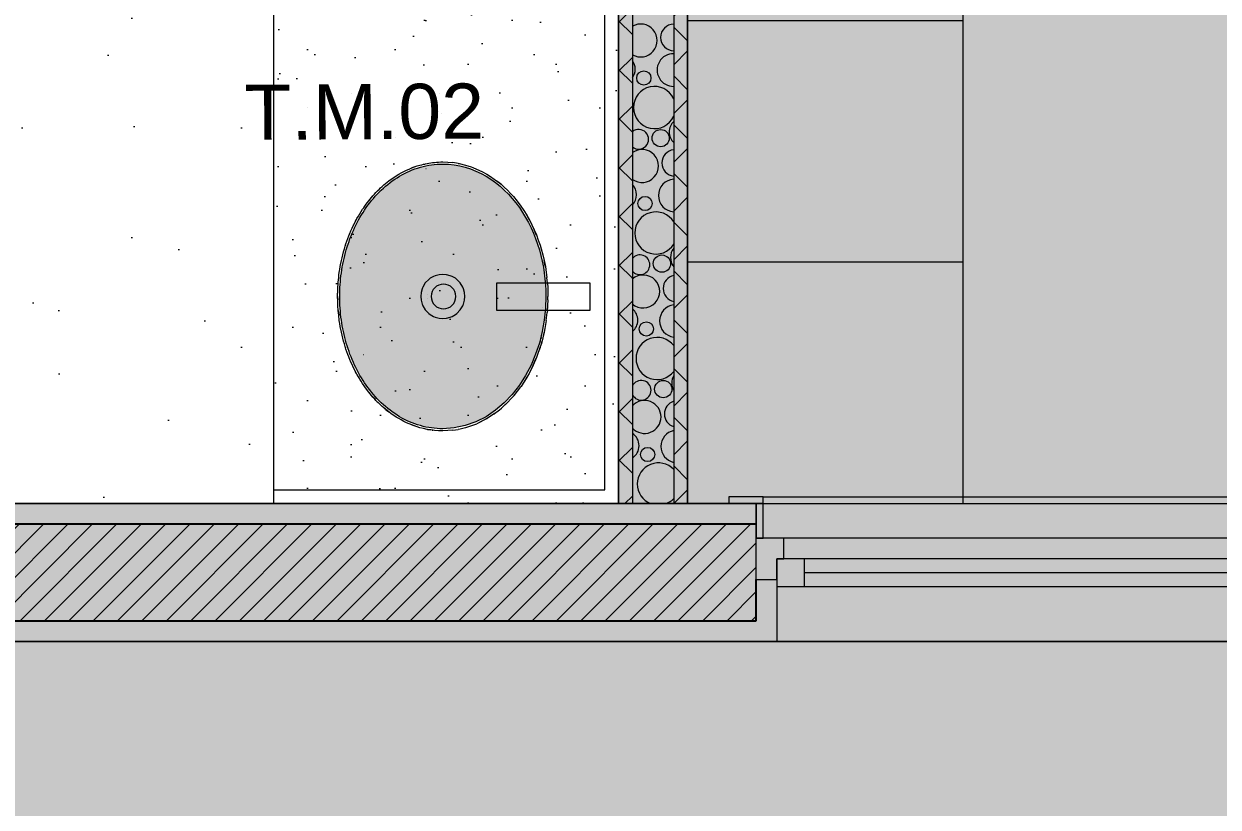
# Model space of a CAD drawing. Header units: metres. Extents: x -77 to 21.6, y -70.6 to -27.7.
# Drawn here: x -64.326 to -62.594, y -42.54 to -41.404 of the extents above; entities that cross this region are included whole.
import ezdxf

# ---------------------------------------------------------------- set-up
doc = ezdxf.new("R2010")
doc.units = ezdxf.units.M
doc.header["$MEASUREMENT"] = 0
doc.linetypes.add('Dashed', pattern=[0.07, 0.045, -0.025])
for name, color, linetype in [('Janelas Archicad', 7, 'Continuous'), ('NOTAS BANCADAS', 7, 'Continuous'), ('PAREDE CONSTRUIR', 7, 'Continuous')]:
    doc.layers.add(name, color=color, linetype=linetype)
for name, color, linetype, lineweight in [('Janelas Archicad_Caneta_No__10', 7, 'Continuous', 5), ('Janelas Archicad_Caneta_No__241', 7, 'Continuous', 13), ('LAJES.EST_Caneta_No__96', 252, 'Continuous', 0), ('LOUCAS-METAIS.ARQ_Caneta_No__96', 252, 'Continuous', 0), ('MOBILIÁRIO_Caneta_No__96', 252, 'Continuous', 0), ('NOTAS BANCADAS_Caneta_No__99', 7, 'Continuous', 20), ('PAREDE CONSTRUIR_Caneta_No__241', 7, 'Continuous', 13), ('PAREDE CONSTRUIR_Caneta_No__3', 7, 'Continuous', 25), ('PAREDE CONSTRUIR_Caneta_No__83', 84, 'Continuous', 0), ('PAREDE CONSTRUIR_Caneta_No__96', 252, 'Continuous', 0)]:
    doc.layers.add(name, color=color, linetype=linetype, lineweight=lineweight)
for name, color, linetype, lineweight, true_color in [('Janelas Archicad_Caneta_No__9', 7, 'Continuous', 5, 0x020202), ('LAJES.EST_Caneta_No__18', 7, 'Continuous', 0, 0xdfdfdf), ('LAJES.EST_Caneta_No__254', 7, 'Continuous', 0, 0xd1c9ad), ('LOUCAS-METAIS.ARQ_Caneta_No__13', 7, 'Continuous', 0, 0xaaaaaa), ('LOUCAS-METAIS.ARQ_Caneta_No__16', 7, 'Continuous', 0, 0xc9c9c9), ('LOUCAS-METAIS.ARQ_Caneta_No__19', 7, 'Continuous', 0, 0xe9e9e9), ('ZONA_Caneta_No__56', 7, 'Continuous', 0, 0xffe495)]:
    doc.layers.add(name, color=color, linetype=linetype, lineweight=lineweight, true_color=true_color)
doc.styles.add('GENERATED_STYLE_1', font='arial.ttf')
pattern_1 = [(45, (0, 0.5), (-0.159099, 0.159099), [0, -0.15, 0, -0.225]), (110, (0.5, 0.5), (0.21143084, 0.07695453), [0, -0.11, 0, -0.19])]
pattern_2 = [(45, (0, 0), (-0.03535534, 0.03535534), []), (135, (0, 0), (0.03535534, 0.03535534), [])]
pattern_3 = [(45, (0, 0), (-0.0176776695, 0.0176776695), [])]
pattern_4 = [(45, (0, 0.2), (-0.06363961, 0.06363961), [0, -0.06, 0, -0.09]), (110, (0.2, 0.2), (0.08457234, 0.03078181), [0, -0.044, 0, -0.076])]

# ---------------------------------------------------------------- blocks, each defined once
blk = doc.blocks.new('*X64')
at = {"layer": 'PAREDE CONSTRUIR_Caneta_No__96', "color": 252, "linetype": 'Continuous', "lineweight": 0}
for centre, radius in [((-63.4274, -41.4829), 0.0103), ((-63.4029, -41.5701), 0.0125), ((-63.4256, -41.6649), 0.0103), ((-63.4011, -41.7521), 0.0125), ((-63.4237, -41.8469), 0.0103), ((-63.3992, -41.9341), 0.0125), ((-63.4219, -42.0289), 0.0103)]:
    blk.add_circle(centre, radius, dxfattribs=at)
for centre, radius, start, end in [((-63.4319, -41.4285), 0.0239, 239.5292, 120.4708), ((-63.3839, -41.4241), 0.0192, 90.3374, 269.6625), ((-63.4611, -41.4702), 0.0213, 323.6466, 36.3534), ((-63.3844, -41.4713), 0.0237, 89.0393, 270.9607), ((-63.4118, -41.5257), 0.0306, 24.5807, 335.4192), ((-63.3692, -41.5612), 0.0213, 133.7737, 226.2263), ((-63.4348, -41.5718), 0.0143, 230.3632, 129.6368), ((-63.43, -41.6105), 0.0239, 234.2098, 125.7902), ((-63.382, -41.6061), 0.0192, 95.8864, 264.1136), ((-63.3825, -41.6533), 0.0237, 93.5319, 266.4681), ((-63.4592, -41.6522), 0.0213, 315.9095, 44.0904), ((-63.4099, -41.7077), 0.0306, 31.918, 328.082), ((-63.433, -41.7538), 0.0143, 219.8602, 140.1398), ((-63.3674, -41.7432), 0.0213, 141.1642, 218.8358), ((-63.4282, -41.7925), 0.0239, 228.5062, 131.4938), ((-63.3801, -41.7881), 0.0192, 101.4915, 258.5084), ((-63.4574, -41.8342), 0.0213, 309.1319, 50.8681), ((-63.3807, -41.8353), 0.0237, 98.0465, 261.9535), ((-63.4081, -41.8897), 0.0306, 37.9791, 322.0208), ((-63.4311, -41.9358), 0.0143, 206.1942, 153.8057), ((-63.3655, -41.9252), 0.0213, 150.0063, 209.9937), ((-63.4263, -41.9745), 0.0239, 222.2465, 137.7534), ((-63.3783, -41.9701), 0.0192, 107.2109, 252.7891), ((-63.4555, -42.0162), 0.0213, 302.9546, 57.0454), ((-63.3788, -42.0173), 0.0237, 102.612, 257.3879), ((-63.4062, -42.0717), 0.0306, 43.3091, 248.3659), ((-63.4062, -42.0717), 0.0306, 291.6341, 316.6909)]:
    blk.add_arc(centre, radius, start, end, dxfattribs=at)
blk = doc.blocks.new('Horizontal Multi-Sash Window 26')
at = {"layer": 'Janelas Archicad', "linetype": 'Continuous', "lineweight": 0, "true_color": 0xffffff}
for points in [[(-1.25, 0), (-1.25, -0.06), (-1.21, -0.06), (-1.21, -0.03), (-1.22, -0.03), (-1.22, 0)], [(-1.22, 0.01), (-1.22, -0.03), (-1.18, -0.03), (-1.18, 0.01)], [(-0.46, 0.01), (-1.18, 0.01), (-1.18, -0.03), (-1.21, -0.03), (-1.21, -0.06), (-0.43, -0.06), (-0.43, -0.03), (-0.46, -0.03)], [(-0.46, -0.03), (-0.46, 0.01), (-1.18, 0.01), (-1.18, -0.03)], [(-1.25, -0.06), (-1.25, -0.11), (-1.24, -0.12), (1.24, -0.12), (1.25, -0.11), (1.25, -0.06)]]:
    blk.add_hatch(color=7, dxfattribs=at).paths.add_polyline_path(points)
at = {"layer": 'Janelas Archicad_Caneta_No__10', "color": 7, "linetype": 'Continuous', "lineweight": 5}
for p, q in [((-1.25, -0.11), (-1.25, -0.06)), ((-1.25, -0.06), (-1.24, -0.06)), ((-1.24, -0.06), (-1.24, -0.11)), ((-1.29, -0.12), (-1.29, -0.11)), ((-1.29, -0.11), (-1.24, -0.11)), ((-1.24, -0.12), (-1.29, -0.12)), ((-1.24, -0.11), (-1.25, -0.11)), ((-1.24, -0.11), (-1.24, -0.12))]:
    blk.add_line(p, q, dxfattribs=at)
at = {"layer": 'Janelas Archicad_Caneta_No__241', "color": 7, "linetype": 'Continuous', "lineweight": 13}
for p, q in [((-1.25, 0.09), (-1.22, 0.09)), ((-1.22, 0), (-1.22, 0.09)), ((-1.25, 0), (-1.25, -0.06)), ((-1.25, -0.06), (-1.25, -0.08)), ((-1.25, -0.08), (-1.25, -0.11)), ((-1.29, -0.11), (-1.25, -0.11))]:
    blk.add_line(p, q, dxfattribs=at)
at = {"layer": 'Janelas Archicad_Caneta_No__9', "color": 18, "linetype": 'Continuous', "lineweight": 5, "true_color": 0x020202}
for p, q in [((-1.22, 0.09), (1.22, 0.09)), ((-1.25, 0), (-1.22, 0)), ((-1.22, 0.01), (-1.18, 0.01)), ((-1.22, -0.03), (-1.22, 0.01)), ((-1.22, 0), (-1.22, -0.03)), ((-1.18, 0.01), (-0.46, 0.01)), ((-1.18, 0.01), (-1.18, -0.03)), ((-1.18, 0.01), (-0.46, 0.01)), ((-1.18, -0.01), (-0.46, -0.01)), ((-1.22, -0.03), (-1.21, -0.03)), ((-1.18, -0.03), (-1.22, -0.03)), ((-1.21, -0.03), (-1.21, -0.06)), ((-0.46, -0.03), (-1.18, -0.03)), ((-1.21, -0.06), (-1.25, -0.06)), ((-0.43, -0.06), (-1.21, -0.06)), ((-1.24, -0.12), (1.24, -0.12))]:
    blk.add_line(p, q, dxfattribs=at)
at = {"layer": 'Janelas Archicad_Caneta_No__9', "color": 18, "linetype": 'Dashed', "lineweight": 5, "true_color": 0x020202}
blk.add_line((-1.25, -0.11), (1.25, -0.11), dxfattribs=at)
blk = doc.blocks.new('Lockers 26[19]_6', base_point=(-62.964, -42.1002))
at = {"layer": 'MOBILIÁRIO_Caneta_No__96', "color": 252, "linetype": 'Continuous', "lineweight": 0}
for p, q in [((-62.964, -40.7002), (-63.364, -40.7002)), ((-62.964, -41.0502), (-63.364, -41.0502)), ((-62.964, -41.4002), (-63.364, -41.4002)), ((-62.964, -41.7502), (-63.364, -41.7502))]:
    blk.add_line(p, q, dxfattribs=at)
at = {"layer": 'MOBILIÁRIO_Caneta_No__96', "color": 252, "linetype": 'Continuous', "lineweight": 0, "flags": 128}
blk.add_lwpolyline([(-62.964, -42.1002), (-62.964, -40.3502), (-63.364, -40.3502), (-63.364, -42.1002)], close=True, dxfattribs=at)
blk = doc.blocks.new('Tap 26')
at = {"layer": 'LOUCAS-METAIS.ARQ_Caneta_No__96', "color": 252, "linetype": 'Continuous', "lineweight": 0, "flags": 128}
blk.add_lwpolyline([(-0.02, -0.115), (0.02, -0.115), (0.02, 0.02), (-0.02, 0.02)], close=True, dxfattribs=at)
blk = doc.blocks.new('Cuba deca Oval 40x30(1)')
at = {"layer": 'LOUCAS-METAIS.ARQ_Caneta_No__19', "linetype": 'Continuous', "lineweight": 0, "true_color": 0x747474}
blk.add_hatch(color=8, dxfattribs=at).paths.add_polyline_path([(0.0076, 0.12), (0.0101, 0.1121), (0.0131, 0.1044), (0.0166, 0.097), (0.0206, 0.0897), (0.0251, 0.0827), (0.0299, 0.076), (0.0352, 0.0695), (0.0407, 0.0633), (0.0467, 0.0574), (0.0529, 0.0518), (0.0594, 0.0465), (0.0662, 0.0415), (0.0732, 0.0368), (0.0805, 0.0324), (0.0879, 0.0283), (0.0955, 0.0245), (0.1033, 0.0211), (0.1112, 0.0179), (0.1192, 0.0151), (0.1274, 0.0125), (0.1356, 0.0103), (0.1439, 0.0083), (0.1524, 0.0067), (0.1608, 0.0054), (0.1693, 0.0043), (0.1779, 0.0036), (0.1864, 0.0031), (0.195, 0.003), (0.2121, 0.0036), (0.2292, 0.0054), (0.2461, 0.0083), (0.2626, 0.0125), (0.2788, 0.0179), (0.2945, 0.0245), (0.3096, 0.0324), (0.3238, 0.0415), (0.3371, 0.0518), (0.3493, 0.0633), (0.3601, 0.076), (0.3694, 0.0897), (0.3769, 0.1044), (0.3824, 0.12), (0.3858, 0.136), (0.387, 0.1525), (0.3869, 0.1566), (0.3867, 0.1608), (0.3863, 0.1649), (0.3858, 0.169), (0.3852, 0.173), (0.3844, 0.1771), (0.3835, 0.1811), (0.3824, 0.185), (0.3812, 0.189), (0.3799, 0.1929), (0.3785, 0.1967), (0.3769, 0.2006), (0.3752, 0.2043), (0.3734, 0.208), (0.3714, 0.2117), (0.3694, 0.2153), (0.3672, 0.2188), (0.3649, 0.2223), (0.3626, 0.2257), (0.3601, 0.229), (0.3575, 0.2323), (0.3548, 0.2355), (0.3521, 0.2387), (0.3493, 0.2417), (0.3463, 0.2447), (0.3433, 0.2476), (0.3402, 0.2505), (0.3371, 0.2532), (0.3339, 0.2559), (0.3306, 0.2585), (0.3272, 0.2611), (0.3238, 0.2635), (0.3203, 0.2659), (0.3168, 0.2682), (0.3132, 0.2705), (0.3095, 0.2726), (0.3059, 0.2747), (0.3021, 0.2767), (0.2983, 0.2786), (0.2945, 0.2805), (0.2906, 0.2822), (0.2867, 0.2839), (0.2828, 0.2855), (0.2788, 0.2871), (0.2748, 0.2885), (0.2708, 0.2899), (0.2667, 0.2912), (0.2626, 0.2925), (0.2585, 0.2936), (0.2544, 0.2947), (0.2502, 0.2957), (0.2461, 0.2967), (0.2419, 0.2975), (0.2376, 0.2983), (0.2334, 0.299), (0.2292, 0.2996), (0.2249, 0.3002), (0.2207, 0.3007), (0.2164, 0.3011), (0.2121, 0.3014), (0.2079, 0.3017), (0.2036, 0.3019), (0.1993, 0.302), (0.195, 0.302), (0.1928, 0.302), (0.1907, 0.302), (0.1864, 0.3019), (0.1821, 0.3017), (0.1779, 0.3014), (0.1736, 0.3011), (0.1693, 0.3007), (0.1651, 0.3002), (0.1608, 0.2996), (0.1566, 0.299), (0.1523, 0.2983), (0.1481, 0.2975), (0.1439, 0.2966), (0.1398, 0.2957), (0.1356, 0.2947), (0.1315, 0.2936), (0.1274, 0.2925), (0.1233, 0.2912), (0.1192, 0.2899), (0.1152, 0.2885), (0.1112, 0.2871), (0.1072, 0.2855), (0.1033, 0.2839), (0.0993, 0.2822), (0.0955, 0.2805), (0.0917, 0.2786), (0.0879, 0.2767), (0.0841, 0.2747), (0.0804, 0.2726), (0.0768, 0.2705), (0.0732, 0.2682), (0.0697, 0.2659), (0.0662, 0.2635), (0.0628, 0.2611), (0.0594, 0.2585), (0.0561, 0.2559), (0.0529, 0.2532), (0.0497, 0.2505), (0.0467, 0.2476), (0.0437, 0.2447), (0.0407, 0.2417), (0.0379, 0.2387), (0.0351, 0.2355), (0.0325, 0.2323), (0.0299, 0.229), (0.0274, 0.2257), (0.0251, 0.2223), (0.0228, 0.2188), (0.0206, 0.2153), (0.0186, 0.2117), (0.0166, 0.208), (0.0148, 0.2043), (0.0131, 0.2006), (0.0115, 0.1967), (0.0101, 0.1929), (0.0088, 0.189), (0.0076, 0.185), (0.0065, 0.1811), (0.0056, 0.177), (0.0048, 0.173), (0.0042, 0.1689), (0.0037, 0.1649), (0.0033, 0.1607), (0.0031, 0.1566), (0.003, 0.1525), (0.0031, 0.1484), (0.0033, 0.1442), (0.0042, 0.136), (0.0056, 0.1279)])
at = {"layer": 'LOUCAS-METAIS.ARQ_Caneta_No__96', "color": 252, "linetype": 'Continuous', "lineweight": 0}
for p, q in [((0.1261, 0.2952), (0.1223, 0.2941)), ((0.1303, 0.2964), (0.1261, 0.2952)), ((0.1345, 0.2975), (0.1303, 0.2964)), ((0.1356, 0.2947), (0.1315, 0.2936)), ((0.1388, 0.2986), (0.1345, 0.2975)), ((0.1398, 0.2957), (0.1356, 0.2947)), ((0.143, 0.2995), (0.1388, 0.2986)), ((0.1439, 0.2966), (0.1398, 0.2957)), ((0.1473, 0.3004), (0.143, 0.2995)), ((0.1481, 0.2975), (0.1439, 0.2966)), ((0.1516, 0.3012), (0.1473, 0.3004)), ((0.1487, 0.3007), (0.1473, 0.3004)), ((0.1523, 0.2983), (0.1481, 0.2975)), ((0.1516, 0.3012), (0.1487, 0.3007)), ((0.1559, 0.3019), (0.1516, 0.3012)), ((0.1566, 0.299), (0.1523, 0.2983)), ((0.1602, 0.3026), (0.1559, 0.3019)), ((0.1608, 0.2996), (0.1566, 0.299)), ((0.1639, 0.3031), (0.1602, 0.3026)), ((0.1651, 0.3002), (0.1608, 0.2996)), ((0.1677, 0.3035), (0.1639, 0.3031)), ((0.1693, 0.3007), (0.1651, 0.3002)), ((0.1711, 0.3039), (0.1677, 0.3035)), ((0.1736, 0.3011), (0.1693, 0.3007)), ((0.1745, 0.3042), (0.1711, 0.3039)), ((0.1717, 0.3039), (0.1711, 0.3039)), ((0.1779, 0.3014), (0.1736, 0.3011)), ((0.1779, 0.3044), (0.1745, 0.3042)), ((0.175, 0.3042), (0.1749, 0.3042)), ((0.1751, 0.3042), (0.175, 0.3042)), ((0.1813, 0.3046), (0.1779, 0.3044)), ((0.1821, 0.3017), (0.1779, 0.3014)), ((0.1847, 0.3048), (0.1813, 0.3046)), ((0.1864, 0.3019), (0.1821, 0.3017)), ((0.1881, 0.3049), (0.1847, 0.3048)), ((0.1907, 0.302), (0.1864, 0.3019)), ((0.1916, 0.305), (0.1881, 0.3049)), ((0.1899, 0.3049), (0.1897, 0.3049)), ((0.1899, 0.3049), (0.1905, 0.305)), ((0.1928, 0.302), (0.1907, 0.302)), ((0.195, 0.305), (0.1916, 0.305)), ((0.195, 0.302), (0.1928, 0.302)), ((0.195, 0.305), (0.2001, 0.3049)), ((0.2019, 0.3049), (0.195, 0.305)), ((0.1993, 0.302), (0.195, 0.302)), ((0.2036, 0.3019), (0.1993, 0.302)), ((0.2006, 0.3049), (0.2001, 0.3049)), ((0.2087, 0.3046), (0.2019, 0.3049)), ((0.2079, 0.3017), (0.2036, 0.3019)), ((0.2121, 0.3014), (0.2079, 0.3017)), ((0.2155, 0.3042), (0.2087, 0.3046)), ((0.2164, 0.3011), (0.2121, 0.3014)), ((0.215, 0.3042), (0.2147, 0.3042)), ((0.2153, 0.3042), (0.215, 0.3042)), ((0.2155, 0.3042), (0.2183, 0.3039)), ((0.2223, 0.3035), (0.2155, 0.3042)), ((0.2207, 0.3007), (0.2164, 0.3011)), ((0.2183, 0.3039), (0.2223, 0.3035)), ((0.2249, 0.3002), (0.2207, 0.3007)), ((0.2298, 0.3026), (0.2223, 0.3035)), ((0.2292, 0.2996), (0.2249, 0.3002)), ((0.2334, 0.299), (0.2292, 0.2996)), ((0.2341, 0.3019), (0.2298, 0.3026)), ((0.2376, 0.2983), (0.2334, 0.299)), ((0.2384, 0.3012), (0.2341, 0.3019)), ((0.2419, 0.2975), (0.2376, 0.2983)), ((0.2413, 0.3007), (0.2384, 0.3012)), ((0.2427, 0.3004), (0.2384, 0.3012)), ((0.2427, 0.3004), (0.2413, 0.3007)), ((0.2461, 0.2967), (0.2419, 0.2975)), ((0.247, 0.2995), (0.2427, 0.3004)), ((0.2502, 0.2957), (0.2461, 0.2967)), ((0.2512, 0.2986), (0.247, 0.2995)), ((0.2544, 0.2947), (0.2502, 0.2957)), ((0.2555, 0.2975), (0.2512, 0.2986)), ((0.2585, 0.2936), (0.2544, 0.2947)), ((0.2597, 0.2964), (0.2555, 0.2975)), ((0.2639, 0.2952), (0.2597, 0.2964)), ((0.2677, 0.2941), (0.2639, 0.2952)), ((0.0856, 0.2789), (0.0821, 0.277)), ((0.0834, 0.2777), (0.0821, 0.277)), ((0.0856, 0.2789), (0.0834, 0.2777)), ((0.0891, 0.2807), (0.0856, 0.2789)), ((0.0917, 0.2786), (0.0879, 0.2767)), ((0.0926, 0.2824), (0.0891, 0.2807)), ((0.0913, 0.2818), (0.0909, 0.2816)), ((0.0915, 0.2819), (0.0913, 0.2818)), ((0.0955, 0.2805), (0.0917, 0.2786)), ((0.0962, 0.2841), (0.0926, 0.2824)), ((0.0993, 0.2822), (0.0955, 0.2805)), ((0.0999, 0.2857), (0.0962, 0.2841)), ((0.1033, 0.2839), (0.0993, 0.2822)), ((0.1035, 0.2873), (0.0999, 0.2857)), ((0.1072, 0.2855), (0.1033, 0.2839)), ((0.1072, 0.2888), (0.1035, 0.2873)), ((0.1043, 0.2876), (0.1035, 0.2873)), ((0.1059, 0.2883), (0.1043, 0.2876)), ((0.1061, 0.2883), (0.1059, 0.2883)), ((0.111, 0.2902), (0.1072, 0.2888)), ((0.1112, 0.2871), (0.1072, 0.2855)), ((0.1147, 0.2916), (0.111, 0.2902)), ((0.1152, 0.2885), (0.1112, 0.2871)), ((0.1185, 0.2929), (0.1147, 0.2916)), ((0.1192, 0.2899), (0.1152, 0.2885)), ((0.1223, 0.2941), (0.1185, 0.2929)), ((0.1233, 0.2912), (0.1192, 0.2899)), ((0.121, 0.2937), (0.1208, 0.2936)), ((0.121, 0.2937), (0.1215, 0.2938)), ((0.1274, 0.2925), (0.1233, 0.2912)), ((0.1315, 0.2936), (0.1274, 0.2925)), ((0.2626, 0.2925), (0.2585, 0.2936)), ((0.2667, 0.2912), (0.2626, 0.2925)), ((0.2708, 0.2899), (0.2667, 0.2912)), ((0.2715, 0.2929), (0.2677, 0.2941)), ((0.2685, 0.2938), (0.269, 0.2937)), ((0.2692, 0.2936), (0.269, 0.2937)), ((0.2748, 0.2885), (0.2708, 0.2899)), ((0.2753, 0.2916), (0.2715, 0.2929)), ((0.2788, 0.2871), (0.2748, 0.2885)), ((0.279, 0.2902), (0.2753, 0.2916)), ((0.2828, 0.2855), (0.2788, 0.2871)), ((0.2828, 0.2888), (0.279, 0.2902)), ((0.2865, 0.2873), (0.2828, 0.2888)), ((0.2867, 0.2839), (0.2828, 0.2855)), ((0.2841, 0.2883), (0.2839, 0.2883)), ((0.2857, 0.2876), (0.2841, 0.2883)), ((0.2865, 0.2873), (0.2857, 0.2876)), ((0.2901, 0.2857), (0.2865, 0.2873)), ((0.2906, 0.2822), (0.2867, 0.2839)), ((0.2938, 0.2841), (0.2901, 0.2857)), ((0.2945, 0.2805), (0.2906, 0.2822)), ((0.2974, 0.2824), (0.2938, 0.2841)), ((0.2983, 0.2786), (0.2945, 0.2805)), ((0.3009, 0.2807), (0.2974, 0.2824)), ((0.3021, 0.2767), (0.2983, 0.2786)), ((0.2987, 0.2818), (0.2985, 0.2819)), ((0.2991, 0.2816), (0.2987, 0.2818)), ((0.3044, 0.2789), (0.3009, 0.2807)), ((0.3079, 0.277), (0.3044, 0.2789)), ((0.3066, 0.2777), (0.3044, 0.2789)), ((0.3079, 0.277), (0.3066, 0.2777)), ((0.0563, 0.2599), (0.0538, 0.2579)), ((0.0588, 0.2619), (0.0563, 0.2599)), ((0.0614, 0.2638), (0.0588, 0.2619)), ((0.0628, 0.2611), (0.0594, 0.2585)), ((0.064, 0.2656), (0.0614, 0.2638)), ((0.0662, 0.2635), (0.0628, 0.2611)), ((0.0663, 0.2672), (0.064, 0.2656)), ((0.0697, 0.2659), (0.0662, 0.2635)), ((0.0686, 0.2688), (0.0663, 0.2672)), ((0.0719, 0.2709), (0.0686, 0.2688)), ((0.0732, 0.2682), (0.0697, 0.2659)), ((0.0752, 0.273), (0.0719, 0.2709)), ((0.0768, 0.2705), (0.0732, 0.2682)), ((0.0786, 0.275), (0.0752, 0.273)), ((0.0804, 0.2726), (0.0768, 0.2705)), ((0.0773, 0.2743), (0.0771, 0.2741)), ((0.0773, 0.2743), (0.0777, 0.2745)), ((0.0821, 0.277), (0.0786, 0.275)), ((0.0841, 0.2747), (0.0804, 0.2726)), ((0.0879, 0.2767), (0.0841, 0.2747)), ((0.279, 0.2673), (0.2793, 0.2672)), ((0.3059, 0.2747), (0.3021, 0.2767)), ((0.3095, 0.2726), (0.3059, 0.2747)), ((0.3114, 0.275), (0.3079, 0.277)), ((0.3132, 0.2705), (0.3095, 0.2726)), ((0.3148, 0.273), (0.3114, 0.275)), ((0.3123, 0.2745), (0.3127, 0.2743)), ((0.3129, 0.2741), (0.3127, 0.2743)), ((0.3168, 0.2682), (0.3132, 0.2705)), ((0.3181, 0.2709), (0.3148, 0.273)), ((0.3203, 0.2659), (0.3168, 0.2682)), ((0.3214, 0.2688), (0.3181, 0.2709)), ((0.3238, 0.2635), (0.3203, 0.2659)), ((0.326, 0.2656), (0.3214, 0.2688)), ((0.3272, 0.2611), (0.3238, 0.2635)), ((0.3312, 0.2619), (0.326, 0.2656)), ((0.3306, 0.2585), (0.3272, 0.2611)), ((0.3362, 0.2579), (0.3312, 0.2619)), ((0.0376, 0.2427), (0.0354, 0.2404)), ((0.0397, 0.245), (0.0376, 0.2427)), ((0.042, 0.2473), (0.0397, 0.245)), ((0.0437, 0.2447), (0.0407, 0.2417)), ((0.041, 0.2463), (0.0409, 0.2462)), ((0.041, 0.2463), (0.0412, 0.2465)), ((0.0443, 0.2495), (0.042, 0.2473)), ((0.0467, 0.2476), (0.0437, 0.2447)), ((0.0466, 0.2516), (0.0443, 0.2495)), ((0.0463, 0.2513), (0.0466, 0.2516)), ((0.049, 0.2538), (0.0466, 0.2516)), ((0.0497, 0.2505), (0.0467, 0.2476)), ((0.0514, 0.2559), (0.049, 0.2538)), ((0.0529, 0.2532), (0.0497, 0.2505)), ((0.0503, 0.255), (0.0499, 0.2546)), ((0.0503, 0.255), (0.0504, 0.2551)), ((0.0538, 0.2579), (0.0514, 0.2559)), ((0.0561, 0.2559), (0.0529, 0.2532)), ((0.0594, 0.2585), (0.0561, 0.2559)), ((0.3339, 0.2559), (0.3306, 0.2585)), ((0.3371, 0.2532), (0.3339, 0.2559)), ((0.341, 0.2538), (0.3362, 0.2579)), ((0.3402, 0.2505), (0.3371, 0.2532)), ((0.3392, 0.2553), (0.3397, 0.255)), ((0.3405, 0.2542), (0.3397, 0.255)), ((0.3433, 0.2476), (0.3402, 0.2505)), ((0.3437, 0.2513), (0.341, 0.2538)), ((0.3457, 0.2495), (0.341, 0.2538)), ((0.3463, 0.2447), (0.3433, 0.2476)), ((0.3457, 0.2495), (0.3437, 0.2513)), ((0.3503, 0.245), (0.3457, 0.2495)), ((0.3493, 0.2417), (0.3463, 0.2447)), ((0.3477, 0.2475), (0.349, 0.2463)), ((0.3493, 0.2459), (0.349, 0.2463)), ((0.3546, 0.2404), (0.3503, 0.245)), ((0.0248, 0.2272), (0.0224, 0.2237)), ((0.0247, 0.227), (0.0247, 0.227)), ((0.0247, 0.227), (0.0247, 0.227)), ((0.0274, 0.2306), (0.0248, 0.2272)), ((0.0274, 0.2257), (0.0251, 0.2223)), ((0.0293, 0.2331), (0.0274, 0.2306)), ((0.0299, 0.229), (0.0274, 0.2257)), ((0.0313, 0.2356), (0.0293, 0.2331)), ((0.0325, 0.2323), (0.0299, 0.229)), ((0.0307, 0.2349), (0.0313, 0.2356)), ((0.0333, 0.238), (0.0313, 0.2356)), ((0.0324, 0.237), (0.032, 0.2365)), ((0.0325, 0.237), (0.0324, 0.237)), ((0.0351, 0.2355), (0.0325, 0.2323)), ((0.0354, 0.2404), (0.0333, 0.238)), ((0.0379, 0.2387), (0.0351, 0.2355)), ((0.0407, 0.2417), (0.0379, 0.2387)), ((0.3521, 0.2387), (0.3493, 0.2417)), ((0.3548, 0.2355), (0.3521, 0.2387)), ((0.3587, 0.2356), (0.3546, 0.2404)), ((0.3575, 0.2323), (0.3548, 0.2355)), ((0.3576, 0.237), (0.3571, 0.2375)), ((0.3601, 0.229), (0.3575, 0.2323)), ((0.3584, 0.2359), (0.3576, 0.237)), ((0.3626, 0.2306), (0.3587, 0.2356)), ((0.3587, 0.2356), (0.3593, 0.2349)), ((0.3593, 0.2349), (0.3626, 0.2306)), ((0.3626, 0.2257), (0.3601, 0.229)), ((0.3652, 0.2272), (0.3626, 0.2306)), ((0.3649, 0.2223), (0.3626, 0.2257)), ((0.3676, 0.2237), (0.3652, 0.2272)), ((0.0138, 0.209), (0.012, 0.2053)), ((0.0158, 0.2128), (0.0138, 0.209)), ((0.0166, 0.208), (0.0148, 0.2043)), ((0.0178, 0.2164), (0.0158, 0.2128)), ((0.0186, 0.2117), (0.0166, 0.208)), ((0.02, 0.2201), (0.0178, 0.2164)), ((0.0206, 0.2153), (0.0186, 0.2117)), ((0.0224, 0.2237), (0.02, 0.2201)), ((0.0228, 0.2188), (0.0206, 0.2153)), ((0.0251, 0.2223), (0.0228, 0.2188)), ((0.3672, 0.2188), (0.3649, 0.2223)), ((0.3694, 0.2153), (0.3672, 0.2188)), ((0.37, 0.2201), (0.3676, 0.2237)), ((0.3714, 0.2117), (0.3694, 0.2153)), ((0.3722, 0.2164), (0.37, 0.2201)), ((0.3734, 0.208), (0.3714, 0.2117)), ((0.3742, 0.2128), (0.3722, 0.2164)), ((0.3752, 0.2043), (0.3734, 0.208)), ((0.3762, 0.209), (0.3742, 0.2128)), ((0.3781, 0.2053), (0.3762, 0.209)), ((0.0072, 0.1936), (0.0058, 0.1896)), ((0.0086, 0.1975), (0.0072, 0.1936)), ((0.0072, 0.1936), (0.0081, 0.1962)), ((0.0081, 0.1962), (0.0086, 0.1975)), ((0.0102, 0.2014), (0.0086, 0.1975)), ((0.0101, 0.1929), (0.0088, 0.189)), ((0.0115, 0.1967), (0.0101, 0.1929)), ((0.012, 0.2053), (0.0102, 0.2014)), ((0.0131, 0.2006), (0.0115, 0.1967)), ((0.0148, 0.2043), (0.0131, 0.2006)), ((0.3769, 0.2006), (0.3752, 0.2043)), ((0.3785, 0.1967), (0.3769, 0.2006)), ((0.3798, 0.2014), (0.3781, 0.2053)), ((0.3799, 0.1929), (0.3785, 0.1967)), ((0.3814, 0.1975), (0.3798, 0.2014)), ((0.3812, 0.189), (0.3799, 0.1929)), ((0.3814, 0.1975), (0.3819, 0.1962)), ((0.3828, 0.1936), (0.3814, 0.1975)), ((0.3819, 0.1962), (0.3828, 0.1936)), ((0.3842, 0.1896), (0.3828, 0.1936)), ((0.0022, 0.1752), (0.0017, 0.1726)), ((0.0022, 0.1752), (0.0021, 0.1748)), ((0.0027, 0.1779), (0.0022, 0.1752)), ((0.0033, 0.1805), (0.0027, 0.1779)), ((0.0039, 0.1831), (0.0033, 0.1805)), ((0.0046, 0.1856), (0.0039, 0.1831)), ((0.0058, 0.1896), (0.0046, 0.1856)), ((0.0056, 0.177), (0.0048, 0.173)), ((0.0065, 0.1811), (0.0056, 0.177)), ((0.0076, 0.185), (0.0065, 0.1811)), ((0.0088, 0.189), (0.0076, 0.185)), ((0.0096, 0.1771), (0.0095, 0.1768)), ((0.1704, 0.173), (0.1755, 0.1779)), ((0.1755, 0.1779), (0.1814, 0.1815)), ((0.1814, 0.1815), (0.1827, 0.182)), ((0.1827, 0.182), (0.184, 0.1826)), ((0.184, 0.1826), (0.1894, 0.184)), ((0.1894, 0.184), (0.195, 0.1845)), ((0.1915, 0.1747), (0.1915, 0.1747)), ((0.195, 0.1845), (0.2006, 0.184)), ((0.1985, 0.1747), (0.1985, 0.1747)), ((0.2006, 0.184), (0.206, 0.1826)), ((0.206, 0.1826), (0.2073, 0.182)), ((0.2073, 0.182), (0.2086, 0.1815)), ((0.2086, 0.1815), (0.2145, 0.1779)), ((0.2145, 0.1779), (0.2196, 0.173)), ((0.3824, 0.185), (0.3812, 0.189)), ((0.3835, 0.1811), (0.3824, 0.185)), ((0.3844, 0.1771), (0.3835, 0.1811)), ((0.3854, 0.1856), (0.3842, 0.1896)), ((0.3852, 0.173), (0.3844, 0.1771)), ((0.3867, 0.1805), (0.3854, 0.1856)), ((0.3878, 0.1752), (0.3867, 0.1805)), ((0.3879, 0.1748), (0.3878, 0.1752)), ((0.3887, 0.17), (0.3878, 0.1752)), ((0.3879, 0.1748), (0.3887, 0.17)), ((0.0002, 0.1586), (0, 0.1555)), ((0.0003, 0.1616), (0.0002, 0.1586)), ((0.0006, 0.1647), (0.0003, 0.1616)), ((0.0009, 0.1673), (0.0006, 0.1647)), ((0.0013, 0.17), (0.0009, 0.1673)), ((0.0009, 0.167), (0.0009, 0.1671)), ((0.0009, 0.1669), (0.0009, 0.167)), ((0.0017, 0.1726), (0.0013, 0.17)), ((0.0031, 0.1566), (0.003, 0.1525)), ((0.0033, 0.1607), (0.0031, 0.1566)), ((0.0037, 0.1649), (0.0033, 0.1607)), ((0.0042, 0.1689), (0.0037, 0.1649)), ((0.0048, 0.173), (0.0042, 0.1689)), ((0.163, 0.1525), (0.1635, 0.158)), ((0.1635, 0.158), (0.1649, 0.1634)), ((0.1649, 0.1634), (0.166, 0.166)), ((0.166, 0.166), (0.1687, 0.1708)), ((0.1687, 0.1708), (0.1704, 0.173)), ((0.2196, 0.173), (0.2213, 0.1708)), ((0.2213, 0.1708), (0.224, 0.166)), ((0.224, 0.166), (0.2251, 0.1634)), ((0.2251, 0.1634), (0.2265, 0.158)), ((0.2265, 0.158), (0.227, 0.1525)), ((0.3858, 0.169), (0.3852, 0.173)), ((0.3863, 0.1649), (0.3858, 0.169)), ((0.3867, 0.1608), (0.3863, 0.1649)), ((0.3869, 0.1566), (0.3867, 0.1608)), ((0.387, 0.1525), (0.3869, 0.1566)), ((0.3894, 0.1647), (0.3887, 0.17)), ((0.389, 0.1679), (0.3891, 0.167)), ((0.3892, 0.1665), (0.3891, 0.167)), ((0.3898, 0.1586), (0.3894, 0.1647)), ((0.39, 0.1525), (0.3898, 0.1586)), ((0, 0.1555), (0, 0.1525)), ((0, 0.1525), (0.0002, 0.1452)), ((0.0002, 0.1452), (0.0009, 0.138)), ((0.003, 0.1525), (0.0031, 0.1484)), ((0.0031, 0.1484), (0.0033, 0.1442)), ((0.0033, 0.1442), (0.0042, 0.136)), ((0.1635, 0.147), (0.163, 0.1525)), ((0.1649, 0.1416), (0.1635, 0.147)), ((0.166, 0.139), (0.1649, 0.1416)), ((0.1687, 0.1342), (0.166, 0.139)), ((0.224, 0.139), (0.2213, 0.1342)), ((0.2251, 0.1416), (0.224, 0.139)), ((0.2265, 0.147), (0.2251, 0.1416)), ((0.227, 0.1525), (0.2265, 0.147)), ((0.3858, 0.136), (0.387, 0.1525)), ((0.3891, 0.1379), (0.39, 0.1525)), ((0.0009, 0.138), (0.0009, 0.1381)), ((0.0009, 0.138), (0.0009, 0.138)), ((0.0021, 0.1302), (0.0009, 0.138)), ((0.0021, 0.1302), (0.0024, 0.1286)), ((0.0024, 0.1286), (0.0046, 0.1194)), ((0.0042, 0.136), (0.0056, 0.1279)), ((0.0056, 0.1279), (0.0076, 0.12)), ((0.1704, 0.132), (0.1687, 0.1342)), ((0.1755, 0.1271), (0.1704, 0.132)), ((0.1814, 0.1235), (0.1755, 0.1271)), ((0.1827, 0.123), (0.1814, 0.1235)), ((0.184, 0.1224), (0.1827, 0.123)), ((0.1894, 0.121), (0.184, 0.1224)), ((0.206, 0.1224), (0.2006, 0.121)), ((0.2073, 0.123), (0.206, 0.1224)), ((0.2086, 0.1235), (0.2073, 0.123)), ((0.2145, 0.1271), (0.2086, 0.1235)), ((0.2196, 0.132), (0.2145, 0.1271)), ((0.2213, 0.1342), (0.2196, 0.132)), ((0.3824, 0.12), (0.3858, 0.136)), ((0.3854, 0.1194), (0.3874, 0.1275)), ((0.3874, 0.1275), (0.3879, 0.1302)), ((0.3891, 0.1379), (0.3879, 0.1302)), ((0.3891, 0.138), (0.3891, 0.138)), ((0.0046, 0.1194), (0.0072, 0.1114)), ((0.0072, 0.1114), (0.0081, 0.1088)), ((0.0076, 0.12), (0.0101, 0.1121)), ((0.0081, 0.1088), (0.0102, 0.1036)), ((0.0101, 0.1121), (0.0131, 0.1044)), ((0.0131, 0.1044), (0.0166, 0.097)), ((0.195, 0.1205), (0.1894, 0.121)), ((0.2006, 0.121), (0.195, 0.1205)), ((0.3694, 0.0897), (0.3769, 0.1044)), ((0.3769, 0.1044), (0.3824, 0.12)), ((0.3819, 0.1088), (0.3796, 0.1033)), ((0.3853, 0.1191), (0.3819, 0.1088)), ((0.3853, 0.1191), (0.3854, 0.1194)), ((0.0102, 0.1036), (0.0138, 0.096)), ((0.0138, 0.096), (0.0178, 0.0886)), ((0.0166, 0.097), (0.0206, 0.0897)), ((0.0178, 0.0886), (0.0211, 0.0832)), ((0.0206, 0.0897), (0.0251, 0.0827)), ((0.3601, 0.076), (0.3694, 0.0897)), ((0.3649, 0.0775), (0.3719, 0.0882)), ((0.3719, 0.0882), (0.3796, 0.1033)), ((0.3722, 0.0886), (0.3719, 0.0882)), ((0.3722, 0.0886), (0.3796, 0.1033)), ((0.3798, 0.1036), (0.3797, 0.1035)), ((0.0211, 0.0832), (0.0247, 0.078)), ((0.0247, 0.078), (0.0247, 0.078)), ((0.0247, 0.078), (0.0285, 0.073)), ((0.0247, 0.078), (0.0247, 0.078)), ((0.0251, 0.0827), (0.0299, 0.076)), ((0.0285, 0.073), (0.0324, 0.068)), ((0.0307, 0.0701), (0.0285, 0.073)), ((0.0299, 0.076), (0.0352, 0.0695)), ((0.0324, 0.068), (0.0307, 0.0701)), ((0.0352, 0.0695), (0.0407, 0.0633)), ((0.3493, 0.0633), (0.3601, 0.076)), ((0.3593, 0.0701), (0.357, 0.0674)), ((0.3649, 0.0775), (0.3593, 0.0701)), ((0.3653, 0.078), (0.3651, 0.0777)), ((0.3653, 0.078), (0.3692, 0.084)), ((0.0324, 0.068), (0.0366, 0.0633)), ((0.0366, 0.0633), (0.041, 0.0587)), ((0.0407, 0.0633), (0.0467, 0.0574)), ((0.041, 0.0587), (0.0456, 0.0543)), ((0.0456, 0.0543), (0.0463, 0.0537)), ((0.0456, 0.0543), (0.0503, 0.05)), ((0.0463, 0.0537), (0.0503, 0.05)), ((0.0467, 0.0574), (0.0529, 0.0518)), ((0.3371, 0.0518), (0.3493, 0.0633)), ((0.3387, 0.0492), (0.3437, 0.0537)), ((0.3437, 0.0537), (0.3482, 0.058)), ((0.3482, 0.058), (0.357, 0.0674)), ((0.349, 0.0587), (0.3485, 0.0582)), ((0.349, 0.0587), (0.3534, 0.0635)), ((0.3575, 0.0679), (0.3576, 0.068)), ((0.0503, 0.05), (0.0503, 0.05)), ((0.0503, 0.05), (0.057, 0.0445)), ((0.0529, 0.0518), (0.0594, 0.0465)), ((0.057, 0.0445), (0.064, 0.0394)), ((0.0594, 0.0465), (0.0662, 0.0415)), ((0.064, 0.0394), (0.0705, 0.0349)), ((0.0662, 0.0415), (0.0732, 0.0368)), ((0.0705, 0.0349), (0.0772, 0.0308)), ((0.0732, 0.0368), (0.0805, 0.0324)), ((0.3096, 0.0324), (0.3238, 0.0415)), ((0.3121, 0.0304), (0.3255, 0.039)), ((0.3127, 0.0307), (0.3193, 0.035)), ((0.3238, 0.0415), (0.3371, 0.0518)), ((0.326, 0.0394), (0.3255, 0.039)), ((0.3387, 0.0492), (0.326, 0.0394)), ((0.3397, 0.05), (0.3394, 0.0498)), ((0.0772, 0.0308), (0.0841, 0.0269)), ((0.0834, 0.0273), (0.0772, 0.0308)), ((0.0773, 0.0308), (0.0773, 0.0307)), ((0.0805, 0.0324), (0.0879, 0.0283)), ((0.0841, 0.0269), (0.0834, 0.0273)), ((0.0841, 0.0269), (0.0912, 0.0233)), ((0.0879, 0.0283), (0.0955, 0.0245)), ((0.0912, 0.0233), (0.0984, 0.0199)), ((0.0912, 0.0232), (0.0913, 0.0232)), ((0.0913, 0.0232), (0.0915, 0.0231)), ((0.0955, 0.0245), (0.1033, 0.0211)), ((0.1043, 0.0174), (0.0984, 0.0199)), ((0.0984, 0.0199), (0.1057, 0.0168)), ((0.1033, 0.0211), (0.1112, 0.0179)), ((0.1057, 0.0168), (0.1043, 0.0174)), ((0.1112, 0.0179), (0.1192, 0.0151)), ((0.2626, 0.0125), (0.2788, 0.0179)), ((0.2788, 0.0179), (0.2945, 0.0245)), ((0.2834, 0.0164), (0.298, 0.0229)), ((0.2857, 0.0174), (0.2834, 0.0164)), ((0.298, 0.0229), (0.2857, 0.0174)), ((0.2945, 0.0245), (0.3096, 0.0324)), ((0.298, 0.0229), (0.3066, 0.0273)), ((0.2984, 0.0231), (0.2987, 0.0232)), ((0.2987, 0.0232), (0.3066, 0.0273)), ((0.3066, 0.0273), (0.3121, 0.0304)), ((0.3127, 0.0307), (0.3123, 0.0305)), ((0.1057, 0.0168), (0.1132, 0.014)), ((0.1058, 0.0168), (0.1059, 0.0167)), ((0.1059, 0.0167), (0.1061, 0.0167)), ((0.1132, 0.014), (0.1207, 0.0114)), ((0.1192, 0.0151), (0.1274, 0.0125)), ((0.1207, 0.0114), (0.1261, 0.0098)), ((0.121, 0.0114), (0.121, 0.0113)), ((0.1261, 0.0098), (0.1345, 0.0075)), ((0.1274, 0.0125), (0.1356, 0.0103)), ((0.1345, 0.0075), (0.143, 0.0055)), ((0.1356, 0.0103), (0.1439, 0.0083)), ((0.1487, 0.0043), (0.143, 0.0055)), ((0.143, 0.0055), (0.1516, 0.0038)), ((0.1439, 0.0083), (0.1524, 0.0067)), ((0.1516, 0.0038), (0.1487, 0.0043)), ((0.1516, 0.0038), (0.1602, 0.0024)), ((0.1524, 0.0067), (0.1608, 0.0054)), ((0.1602, 0.0024), (0.1676, 0.0015)), ((0.1608, 0.0054), (0.1693, 0.0043)), ((0.1717, 0.0011), (0.1676, 0.0015)), ((0.1693, 0.0043), (0.1779, 0.0036)), ((0.1751, 0.0008), (0.1717, 0.0011)), ((0.175, 0.0008), (0.1751, 0.0008)), ((0.175, 0.0008), (0.175, 0.0008)), ((0.1751, 0.0008), (0.1825, 0.0003)), ((0.1779, 0.0036), (0.1864, 0.0031)), ((0.1825, 0.0003), (0.19, 0)), ((0.1864, 0.0031), (0.195, 0.003)), ((0.1898, 0.0001), (0.1899, 0.0001)), ((0.19, 0.0001), (0.1899, 0.0001)), ((0.19, 0), (0.195, 0)), ((0.195, 0.003), (0.2121, 0.0036)), ((0.2001, 0.0001), (0.195, 0)), ((0.2001, 0.0001), (0.2083, 0.0005)), ((0.2083, 0.0005), (0.2125, 0.0006)), ((0.2116, 0.0074), (0.2117, 0.0074)), ((0.2121, 0.0036), (0.2292, 0.0054)), ((0.2145, 0.0008), (0.2125, 0.0006)), ((0.2145, 0.0008), (0.215, 0.0008)), ((0.215, 0.0008), (0.2183, 0.0011)), ((0.2298, 0.0024), (0.2183, 0.0011)), ((0.2292, 0.0054), (0.2461, 0.0083)), ((0.2298, 0.0024), (0.2413, 0.0043)), ((0.2413, 0.0043), (0.2468, 0.0054)), ((0.2461, 0.0083), (0.2626, 0.0125)), ((0.2468, 0.0054), (0.2635, 0.0096)), ((0.247, 0.0055), (0.2469, 0.0055)), ((0.247, 0.0055), (0.252, 0.0068)), ((0.2635, 0.0096), (0.2682, 0.0111)), ((0.2639, 0.0098), (0.2635, 0.0096)), ((0.2682, 0.0111), (0.2834, 0.0164)), ((0.269, 0.0113), (0.2684, 0.0111)), ((0.269, 0.0113), (0.2763, 0.014)), ((0.284, 0.0167), (0.2841, 0.0167))]:
    blk.add_line(p, q, dxfattribs=at)
blk.add_circle((0.195, 0.1515), 0.0179, dxfattribs=at)
blk = doc.blocks.new('Label_66_6', base_point=(-63.551, -41.4658))
at = {"layer": 'NOTAS BANCADAS_Caneta_No__99', "color": 7, "lineweight": 20, "insert": (-63.7205, -41.4911), "char_height": 0.08, "attachment_point": 2, "rotation": 0.323, "style": 'GENERATED_STYLE_1'}
blk.add_mtext('\\A1;{\\pqc;\\pt0,99;\\fArial|b0|i0|c0|p0;\\W1.000000;T.M.02\\fArial|b0|i0|c0|p0;\\W1.000000;\\A1{\\H.66x;\\S^  ;}\\fArial|b0|i0|c0|p0;\\W1.000000;\\fArial|b0|i0|c0|p0;\\W1.000000;\\A1{\\H.66x;\\S^  ;}\\fArial|b0|i0|c0|p0;\\W1.000000;\\fArial|b0|i0|c0|p0;\\W1.000000;\\fArial|b0|i0|c0|p0;\\W1.000000;\\fArial|b0|i0|c0|p0;\\W1.000000;\\fArial|b0|i0|c0|p0;\\W1.000000;\\fArial|b0|i0|c0|p0;\\W1.000000;\\fArial|b0|i0|c0|p0;\\W1.000000;\\A1{\\H.66x;\\S^  ;}\\fArial|b0|i0|c0|p0;\\W1.000000;\\fArial|b0|i0|c0|p0;\\W1.000000;\\A1{\\H.66x;\\S^  ;}\\fArial|b0|i0|c0|p0;\\W1.000000;\\fArial|b0|i0|c0|p0;\\W1.000000;\\fArial|b0|i0|c0|p0;\\W1.000000;\\fArial|b0|i0|c0|p0;\\W1.000000;\\fArial|b0|i0|c0|p0;\\W1.000000;\\fArial|b0|i0|c0|p0;\\W1.000000;\\fArial|b0|i0|c0|p0;\\W1.000000;\\A1{\\H.66x;\\S^  ;}\\fArial|b0|i0|c0|p0;\\W1.000000;\\fArial|b0|i0|c0|p0;\\W1.000000;\\A1{\\H.66x;\\S^  ;}\\fArial|b0|i0|c0|p0;\\W1.000000;\\fArial|b0|i0|c0|p0;\\W1.000000;\\fArial|b0|i0|c0|p0;\\W1.000000;\\fArial|b0|i0|c0|p0;\\W1.000000;\\fArial|b0|i0|c0|p0;\\W1.000000;\\fArial|b0|i0|c0|p0;\\W1.000000;\\fArial|b0|i0|c0|p0;\\W1.000000;\\A1{\\H.66x;\\S^  ;}\\fArial|b0|i0|c0|p0;\\W1.000000;\\fArial|b0|i0|c0|p0;\\W1.000000;\\A1{\\H.66x;\\S^  ;}\\fArial|b0|i0|c0|p0;\\W1.000000;\\fArial|b0|i0|c0|p0;\\W1.000000;\\fArial|b0|i0|c0|p0;\\W1.000000;\\fArial|b0|i0|c0|p0;\\W1.000000;\\fArial|b0|i0|c0|p0;\\W1.000000;\\fArial|b0|i0|c0|p0;\\W1.000000;\\fArial|b0|i0|c0|p0;\\W1.000000;\\A1{\\H.66x;\\S^  ;}\\fArial|b0|i0|c0|p0;\\W1.000000;\\fArial|b0|i0|c0|p0;\\W1.000000;\\A1{\\H.66x;\\S^  ;}\\fArial|b0|i0|c0|p0;\\W1.000000;\\fArial|b0|i0|c0|p0;\\W1.000000;\\fArial|b0|i0|c0|p0;\\W1.000000;\\fArial|b0|i0|c0|p0;\\W1.000000;\\fArial|b0|i0|c0|p0;\\W1.000000;\\fArial|b0|i0|c0|p0;\\W1.000000;\\fArial|b0|i0|c0|p0;\\W1.000000;\\A1{\\H.66x;\\S^  ;}\\fArial|b0|i0|c0|p0;\\W1.000000;}', dxfattribs=at)

msp = doc.modelspace()

# ---------------------------------------------------------------- hatches: boundary and pattern name
at = {"layer": 'LAJES.EST_Caneta_No__18', "linetype": 'Continuous', "lineweight": 0, "true_color": 0xdfdfdf}
h = msp.add_hatch(dxfattribs=at)
h.set_pattern_fill('Piso_Externo__0006', color=254, style=0, pattern_type=2)
h.set_pattern_definition([(45, (0, 0.6), (-0.1909188, 0.1909188), [0, -0.18, 0, -0.27]), (110, (0.6, 0.6), (0.253717, 0.09234544), [0, -0.132, 0, -0.228])])
h.paths.add_polyline_path([(-76.514, -65.1016), (-73.814, -65.1016, -0.414214), (-75.814, -67.1016), (-66.814, -67.1016, -0.414214), (-68.814, -65.1016), (-68.814, -62.301), (-68.814, -45.4002, -0.414214), (-66.514, -43.1002), (-65.914, -43.1002), (-65.914, -42.3002), (-66.514, -42.3002), (-66.514, -38.2041), (-65.114, -38.2041), (-65.114, -36.7038), (-66.514, -36.7038), (-66.514, -32.5997), (-65.114, -32.5997), (-56.714, -32.5997), (-53.814, -32.5997), (-44.014, -32.5997), (-44.014, -42.3002), (-53.814, -42.3002), (-53.814, -47.1002), (-44.014, -47.1002), (-44.014, -50.8516), (-45.6136, -50.8516), (-45.6136, -52.3506), (-44.014, -52.3506), (-44.014, -60.3006), (-48.9163, -60.3006), (-48.9163, -61.1006), (-44.3609, -61.1006), (-44.3609, -67.1016), (-44.014, -67.1016), (-41.514, -67.1016), (-41.514, -28.1016), (-41.714, -28.1016), (-41.714, -60.3006), (-43.014, -60.3006), (-43.014, -30.0016), (-66.514, -30.0016), (-66.514, -28.1016), (-76.514, -28.1016)])
h.paths.add_polyline_path([(-73.814, -45.1016), (-76.314, -45.1016), (-76.314, -43.0892), (-75.7984, -43.0908, -0.414214), (-73.8139, -45.0876)], flags=0)
h.paths.add_polyline_path([(-73.814, -45.5846, -0.009328), (-73.814, -45.6604)], flags=0)
h.paths.add_polyline_path([(-52.814, -46.3002), (-52.814, -43.1002), (-44.014, -43.1002), (-44.014, -46.3002)], flags=0)
h.paths.add_polyline_path([(-67.714, -34.1), (-76.314, -34.1), (-76.314, -32.5997), (-67.714, -32.5997)], flags=0)
at = {"layer": 'LAJES.EST_Caneta_No__254', "linetype": 'Continuous', "lineweight": 0, "true_color": 0xd1c9ad}
h = msp.add_hatch(dxfattribs=at)
h.set_pattern_fill('Haie_OD_0006', color=9, style=0, pattern_type=2)
h.set_pattern_definition(pattern_1)
h.paths.add_polyline_path([(-65.114, -47.1002), (-66.514, -47.1002), (-66.514, -60.3006), (-56.514, -60.3006), (-44.014, -60.3006), (-44.014, -56.6006), (-50.5957, -56.6006), (-50.5957, -54.2479), (-52.6157, -54.2479), (-52.6157, -52.5506), (-50.5957, -52.5506), (-45.6136, -52.5506), (-45.6136, -50.8516), (-44.014, -50.8516), (-44.014, -47.1002), (-53.814, -47.1002), (-53.814, -42.3002), (-44.014, -42.3002), (-44.014, -37.1002), (-51.174, -37.1002), (-51.174, -32.5997), (-53.814, -32.5997), (-56.714, -32.5997), (-58.7637, -32.5997), (-58.7637, -34.9038), (-63.464, -34.9038), (-63.464, -36.5038), (-65.114, -36.5038), (-65.114, -38.4037), (-63.464, -38.4037), (-63.464, -42.1002), (-65.114, -42.1002), (-65.114, -42.3002)])
h.paths.add_polyline_path([(-60.5596, -42.1002), (-60.5596, -38.4037), (-58.8637, -38.4037), (-58.8637, -42.1002)], flags=0)
h.paths.add_polyline_path([(-59.064, -48.7001), (-59.064, -47.3002), (-56.714, -47.3002), (-56.714, -48.7001)], flags=0)
at = {"layer": 'LAJES.EST_Caneta_No__96', "linetype": 'Continuous', "lineweight": 0}
h = msp.add_hatch(dxfattribs=at)
h.set_pattern_fill('Haie_OD_0006', color=252, style=0, pattern_type=2)
h.set_pattern_definition(pattern_1)
h.paths.add_polyline_path([(-66.514, -42.1002), (-66.514, -42.3002), (-65.114, -42.3002), (-65.114, -42.1002), (-63.464, -42.1002), (-63.464, -38.4037), (-65.114, -38.4037), (-65.114, -38.2037), (-66.514, -38.2037), (-66.514, -38.4037)])
at = {"layer": 'LOUCAS-METAIS.ARQ_Caneta_No__16', "linetype": 'Continuous', "lineweight": 0, "true_color": 0xc9c9c9}
h = msp.add_hatch(dxfattribs=at)
h.set_pattern_fill('Haie_OD_LEGENDA_0006', color=9, style=0, pattern_type=2)
h.set_pattern_definition(pattern_4)
h.paths.add_polyline_path([(-63.484, -42.0802), (-63.484, -40.3002), (-63.964, -40.3002), (-63.964, -42.0802)])
h = msp.add_hatch(dxfattribs=at)
h.set_pattern_fill('Haie_OD_LEGENDA_0006', color=9, style=0, pattern_type=2)
h.set_pattern_definition(pattern_4)
h.paths.add_polyline_path([(-63.464, -42.0802), (-63.464, -40.3002), (-63.484, -40.3002), (-63.484, -42.0802)])
h = msp.add_hatch(dxfattribs=at)
h.set_pattern_fill('Haie_OD_LEGENDA_0006', color=9, style=0, pattern_type=2)
h.set_pattern_definition(pattern_4)
h.paths.add_polyline_path([(-63.464, -42.1002), (-63.464, -42.0802), (-63.964, -42.0802), (-63.964, -42.1002)])
at = {"layer": 'PAREDE CONSTRUIR', "linetype": 'Continuous', "lineweight": 0, "true_color": 0xffffff}
for points in [[(-63.364, -42.1002), (-64.914, -42.1002), (-64.914, -42.1302), (-63.364, -42.1302)], [(-63.364, -42.1302), (-63.2643, -42.1302), (-63.2643, -42.1002), (-63.364, -42.1002)], [(-63.2643, -42.3002), (-63.2343, -42.3002), (-63.2343, -42.2102), (-63.2643, -42.2102), (-63.2643, -42.2702)], [(-60.7943, -42.3002), (-60.7943, -42.2102), (-63.2343, -42.2102), (-63.2343, -42.3002)], [(-64.914, -42.3002), (-63.364, -42.3002), (-63.364, -42.2702), (-64.914, -42.2702)], [(-63.364, -42.2702), (-63.364, -42.3002), (-63.2643, -42.3002), (-63.2643, -42.2702)]]:
    msp.add_hatch(color=7, dxfattribs=at).paths.add_polyline_path(points)
at = {"layer": 'PAREDE CONSTRUIR', "linetype": 'Continuous', "lineweight": 0, "true_color": 0x000000}
h = msp.add_hatch(dxfattribs=at)
h.set_pattern_fill('common_brick_0006', color=18, style=0, pattern_type=2)
h.set_pattern_definition(pattern_3)
h.paths.add_polyline_path([(-64.914, -42.2702), (-63.364, -42.2702), (-63.364, -42.1302), (-64.914, -42.1302)])
h = msp.add_hatch(dxfattribs=at)
h.set_pattern_fill('common_brick_0006', color=18, style=0, pattern_type=2)
h.set_pattern_definition(pattern_3)
h.paths.add_polyline_path([(-63.364, -42.1302), (-63.364, -42.2702), (-63.2643, -42.2702), (-63.2643, -42.2102), (-63.2643, -42.1502), (-63.2643, -42.1302)])
at = {"layer": 'PAREDE CONSTRUIR_Caneta_No__83', "linetype": 'Continuous', "lineweight": 0}
h = msp.add_hatch(dxfattribs=at)
h.set_pattern_fill('Placomur_0006', color=84, style=0, pattern_type=2)
h.set_pattern_definition(pattern_2)
h.paths.add_polyline_path([(-63.464, -38.4037), (-63.464, -42.1002), (-63.444, -42.1002), (-63.444, -38.4037)])
h = msp.add_hatch(dxfattribs=at)
h.set_pattern_fill('Placomur_0006', color=84, style=0, pattern_type=2)
h.set_pattern_definition(pattern_2)
h.paths.add_polyline_path([(-63.384, -38.4037), (-63.384, -42.1002), (-63.364, -42.1002), (-63.364, -38.4037)])

# ---------------------------------------------------------------- linework, layer by layer
at = {"layer": 'LOUCAS-METAIS.ARQ_Caneta_No__13', "color": 253, "linetype": 'Continuous', "lineweight": 0, "true_color": 0xaaaaaa, "flags": 128}
for points in [[(-63.964, -42.0802), (-63.964, -40.3002)], [(-63.484, -42.0802), (-63.484, -40.3002)], [(-63.464, -42.0802), (-63.464, -40.3002)], [(-63.964, -42.0802), (-63.484, -42.0802)], [(-63.964, -42.1002), (-63.964, -42.0802)], [(-63.464, -42.1002), (-63.464, -42.0802)], [(-63.964, -42.1002), (-63.464, -42.1002)]]:
    msp.add_lwpolyline(points, dxfattribs=at)
at = {"layer": 'PAREDE CONSTRUIR_Caneta_No__241', "color": 7, "linetype": 'Continuous', "lineweight": 13}
for p, q in [((-63.444, -38.4037), (-63.444, -42.1002)), ((-63.384, -38.4037), (-63.384, -42.1002)), ((-63.3043, -42.1002), (-63.2643, -42.1002)), ((-63.2643, -42.1302), (-63.2643, -42.1002)), ((-63.2643, -42.1502), (-63.2643, -42.1302)), ((-63.2643, -42.2102), (-63.2643, -42.1502)), ((-63.2643, -42.2102), (-63.2343, -42.2102)), ((-63.2343, -42.2102), (-63.2343, -42.3002)), ((-63.2643, -42.3002), (-63.2343, -42.3002))]:
    msp.add_line(p, q, dxfattribs=at)
at = {"layer": 'PAREDE CONSTRUIR_Caneta_No__241', "color": 7, "linetype": 'Continuous', "lineweight": 13, "flags": 128}
for points in [[(-63.464, -38.4037), (-63.464, -42.1002)], [(-63.364, -42.1002), (-63.364, -38.4037)], [(-63.364, -42.1002), (-64.914, -42.1002)], [(-63.464, -42.1002), (-63.444, -42.1002)], [(-63.444, -42.1002), (-63.384, -42.1002)], [(-63.384, -42.1002), (-63.364, -42.1002)], [(-63.2643, -42.1002), (-63.364, -42.1002)], [(-64.914, -42.3002), (-63.364, -42.3002)], [(-63.364, -42.3002), (-63.2643, -42.3002)]]:
    msp.add_lwpolyline(points, dxfattribs=at)
at = {"layer": 'PAREDE CONSTRUIR_Caneta_No__3', "color": 7, "linetype": 'Continuous', "lineweight": 25}
for p, q in [((-63.364, -42.1302), (-64.914, -42.1302)), ((-63.2643, -42.1302), (-63.364, -42.1302)), ((-63.2643, -42.2702), (-63.2643, -42.2102)), ((-64.914, -42.2702), (-63.364, -42.2702)), ((-63.364, -42.2702), (-63.2643, -42.2702))]:
    msp.add_line(p, q, dxfattribs=at)
at = {"layer": 'ZONA_Caneta_No__56', "color": 41, "linetype": 'Continuous', "lineweight": 0, "true_color": 0xffe495, "flags": 128}
for points in [[(-63.464, -38.4037), (-66.314, -38.4037), (-66.314, -42.1002), (-63.464, -42.1002)], [(-63.364, -42.1001), (-60.6596, -42.1001), (-60.6596, -38.4027), (-63.364, -38.4027)], [(-56.514, -42.3002), (-64.914, -42.3002), (-64.914, -47.1002), (-56.514, -47.1002)]]:
    msp.add_lwpolyline(points, close=True, dxfattribs=at)

# ---------------------------------------------------------------- block references
at = {"layer": 'Janelas Archicad', "color": 18, "linetype": 'Continuous', "lineweight": 5, "true_color": 0x020202, "xscale": -1, "rotation": 180}
msp.add_blockref('Horizontal Multi-Sash Window 26', (-62.0143, -42.2102), dxfattribs=at)
at = {"layer": 'LOUCAS-METAIS.ARQ_Caneta_No__96', "color": 252, "linetype": 'Continuous', "lineweight": 0, "xscale": -1}
for name, p, rotation in [('Cuba deca Oval 40x30(1)', (-63.5664, -41.6047), 90), ('Tap 26', (-63.5256, -41.8002), 270)]:
    msp.add_blockref(name, p, dxfattribs=dict(at, rotation=rotation))
at = {"layer": 'MOBILIÁRIO_Caneta_No__96', "color": 252, "linetype": 'Continuous', "lineweight": 0}
msp.add_blockref('Lockers 26[19]_6', (-62.964, -42.1002), dxfattribs=at)
at = {"layer": 'NOTAS BANCADAS', "color": 251, "linetype": 'Continuous', "lineweight": 5, "true_color": 0x6b6b6b}
msp.add_blockref('Label_66_6', (-63.551, -41.4658), dxfattribs=at)
at = {"layer": 'PAREDE CONSTRUIR', "color": 7, "lineweight": 13}
msp.add_blockref('*X64', (0, 0), dxfattribs=at)

doc.saveas('drawing.dxf')
